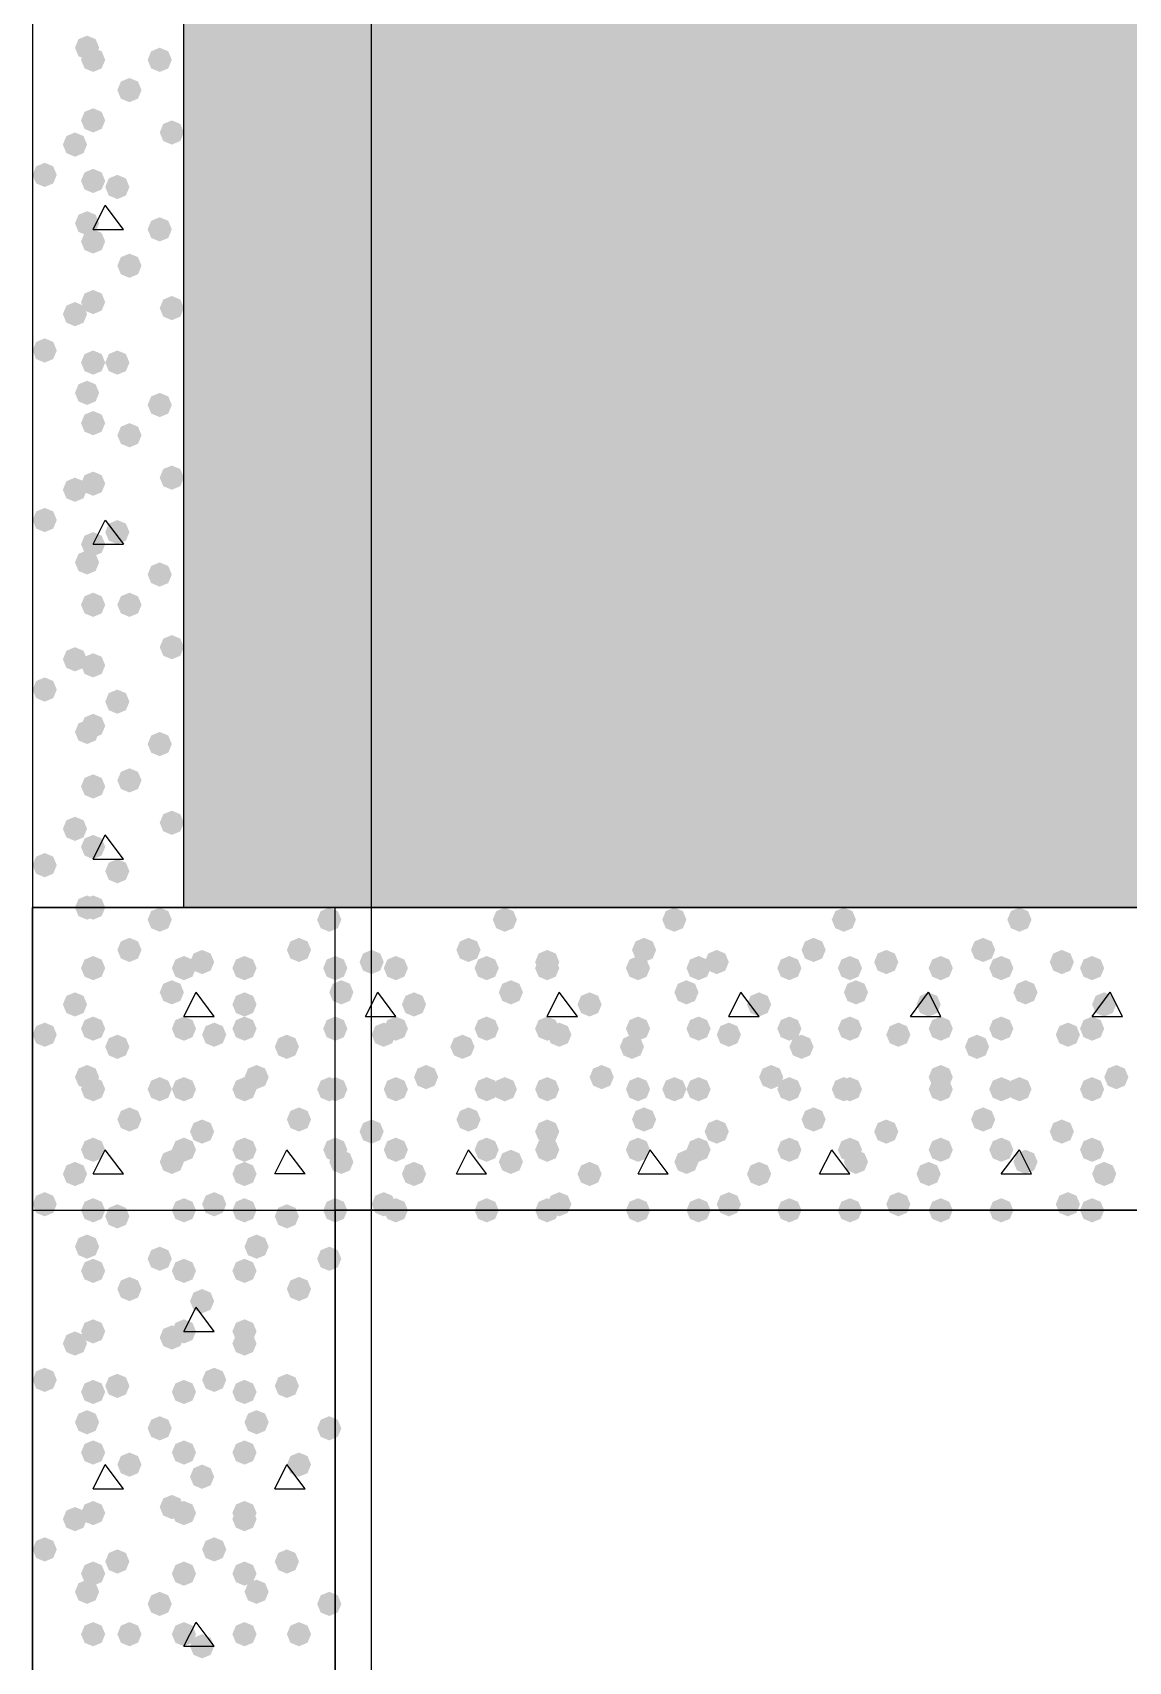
# Model space of a CAD drawing. Header units: millimetres. Extents: x 0 to 420, y 0 to 297.
# Drawn here: x 32.34 to 40.01, y 144.97 to 156.36 of the extents above; entities that cross this region are included whole.
import ezdxf

# ---------------------------------------------------------------- set-up
doc = ezdxf.new("R2010")
doc.units = ezdxf.units.MM
doc.layers.get('0').update_dxf_attribs({"linetype": 'CONTINUOUS'})

msp = doc.modelspace()

# ---------------------------------------------------------------- hatches: boundary and pattern name
at = {"true_color": 0x000008}
h = msp.add_hatch(color=0, dxfattribs=at)
h.paths.add_polyline_path([(379.518333, 162.263667), (33.401, 162.263667), (379.518333, 150.241)], flags=0)
h.paths.add_polyline_path([(33.401, 162.263667), (379.518333, 150.241), (33.401, 150.241)], flags=0)
for points in [[(32.808333, 156.252333), (32.783463, 156.192537), (32.723667, 156.167667), (32.663871, 156.192537), (32.639, 156.252333), (32.663871, 156.312129), (32.723667, 156.337), (32.783462, 156.312129)], [(32.850667, 156.167667), (32.825796, 156.107871), (32.766, 156.083), (32.706204, 156.107871), (32.681333, 156.167667), (32.706204, 156.227462), (32.766, 156.252333), (32.825796, 156.227463)], [(33.316333, 156.167667), (33.291463, 156.107871), (33.231667, 156.083), (33.171871, 156.107871), (33.147, 156.167667), (33.171871, 156.227462), (33.231667, 156.252333), (33.291462, 156.227463)], [(33.104667, 155.956), (33.079796, 155.896204), (33.02, 155.871333), (32.960204, 155.896204), (32.935333, 155.956), (32.960204, 156.015796), (33.02, 156.040667), (33.079796, 156.015796)], [(32.850667, 155.744333), (32.825796, 155.684537), (32.766, 155.659667), (32.706204, 155.684537), (32.681333, 155.744333), (32.706204, 155.804129), (32.766, 155.829), (32.825796, 155.804129)], [(33.401, 155.659667), (33.376129, 155.599871), (33.316333, 155.575), (33.256537, 155.599871), (33.231667, 155.659667), (33.256537, 155.719462), (33.316333, 155.744333), (33.376129, 155.719463)], [(32.723667, 155.575), (32.698796, 155.515204), (32.639, 155.490333), (32.579204, 155.515204), (32.554333, 155.575), (32.579204, 155.634796), (32.639, 155.659667), (32.698796, 155.634796)], [(32.512, 155.363333), (32.487129, 155.303537), (32.427333, 155.278667), (32.367538, 155.303537), (32.342667, 155.363333), (32.367537, 155.423129), (32.427333, 155.448), (32.487129, 155.423129)], [(32.850667, 155.321), (32.825796, 155.261204), (32.766, 155.236333), (32.706204, 155.261204), (32.681333, 155.321), (32.706204, 155.380796), (32.766, 155.405667), (32.825796, 155.380796)], [(33.02, 155.278667), (32.995129, 155.218871), (32.935333, 155.194), (32.875538, 155.218871), (32.850667, 155.278667), (32.875537, 155.338462), (32.935333, 155.363333), (32.995129, 155.338463)], [(32.808333, 155.024667), (32.783463, 154.964871), (32.723667, 154.94), (32.663871, 154.964871), (32.639, 155.024667), (32.663871, 155.084462), (32.723667, 155.109333), (32.783462, 155.084463)], [(33.316333, 154.982333), (33.291463, 154.922537), (33.231667, 154.897667), (33.171871, 154.922537), (33.147, 154.982333), (33.171871, 155.042129), (33.231667, 155.067), (33.291462, 155.042129)], [(32.850667, 154.897667), (32.825796, 154.837871), (32.766, 154.813), (32.706204, 154.837871), (32.681333, 154.897667), (32.706204, 154.957462), (32.766, 154.982333), (32.825796, 154.957463)], [(33.104667, 154.728333), (33.079796, 154.668537), (33.02, 154.643667), (32.960204, 154.668537), (32.935333, 154.728333), (32.960204, 154.788129), (33.02, 154.813), (33.079796, 154.788129)], [(32.850667, 154.474333), (32.825796, 154.414537), (32.766, 154.389667), (32.706204, 154.414537), (32.681333, 154.474333), (32.706204, 154.534129), (32.766, 154.559), (32.825796, 154.534129)], [(32.723667, 154.389667), (32.698796, 154.329871), (32.639, 154.305), (32.579204, 154.329871), (32.554333, 154.389667), (32.579204, 154.449462), (32.639, 154.474333), (32.698796, 154.449463)], [(33.401, 154.432), (33.376129, 154.372204), (33.316333, 154.347333), (33.256537, 154.372204), (33.231667, 154.432), (33.256537, 154.491796), (33.316333, 154.516667), (33.376129, 154.491796)], [(32.512, 154.135667), (32.487129, 154.075871), (32.427333, 154.051), (32.367538, 154.075871), (32.342667, 154.135667), (32.367537, 154.195462), (32.427333, 154.220333), (32.487129, 154.195463)], [(32.850667, 154.051), (32.825796, 153.991204), (32.766, 153.966333), (32.706204, 153.991204), (32.681333, 154.051), (32.706204, 154.110796), (32.766, 154.135667), (32.825796, 154.110796)], [(33.02, 154.051), (32.995129, 153.991204), (32.935333, 153.966333), (32.875538, 153.991204), (32.850667, 154.051), (32.875537, 154.110796), (32.935333, 154.135667), (32.995129, 154.110796)], [(32.808333, 153.839333), (32.783463, 153.779538), (32.723667, 153.754667), (32.663871, 153.779538), (32.639, 153.839333), (32.663871, 153.899129), (32.723667, 153.924), (32.783462, 153.899129)], [(33.316333, 153.754667), (33.291463, 153.694871), (33.231667, 153.67), (33.171871, 153.694871), (33.147, 153.754667), (33.171871, 153.814462), (33.231667, 153.839333), (33.291462, 153.814463)], [(32.850667, 153.627667), (32.825796, 153.567871), (32.766, 153.543), (32.706204, 153.567871), (32.681333, 153.627667), (32.706204, 153.687462), (32.766, 153.712333), (32.825796, 153.687463)], [(33.104667, 153.543), (33.079796, 153.483204), (33.02, 153.458333), (32.960204, 153.483204), (32.935333, 153.543), (32.960204, 153.602796), (33.02, 153.627667), (33.079796, 153.602796)], [(32.850667, 153.204333), (32.825796, 153.144537), (32.766, 153.119667), (32.706204, 153.144537), (32.681333, 153.204333), (32.706204, 153.264129), (32.766, 153.289), (32.825796, 153.264129)], [(33.401, 153.246667), (33.376129, 153.186871), (33.316333, 153.162), (33.256537, 153.186871), (33.231667, 153.246667), (33.256537, 153.306462), (33.316333, 153.331333), (33.376129, 153.306463)], [(32.723667, 153.162), (32.698796, 153.102204), (32.639, 153.077333), (32.579204, 153.102204), (32.554333, 153.162), (32.579204, 153.221796), (32.639, 153.246667), (32.698796, 153.221796)], [(32.512, 152.950333), (32.487129, 152.890537), (32.427333, 152.865667), (32.367538, 152.890537), (32.342667, 152.950333), (32.367537, 153.010129), (32.427333, 153.035), (32.487129, 153.010129)], [(33.02, 152.865667), (32.995129, 152.805871), (32.935333, 152.781), (32.875538, 152.805871), (32.850667, 152.865667), (32.875537, 152.925462), (32.935333, 152.950333), (32.995129, 152.925463)], [(32.850667, 152.781), (32.825796, 152.721204), (32.766, 152.696333), (32.706204, 152.721204), (32.681333, 152.781), (32.706204, 152.840796), (32.766, 152.865667), (32.825796, 152.840796)], [(32.808333, 152.654), (32.783463, 152.594204), (32.723667, 152.569333), (32.663871, 152.594204), (32.639, 152.654), (32.663871, 152.713796), (32.723667, 152.738667), (32.783462, 152.713796)], [(33.316333, 152.569333), (33.291463, 152.509537), (33.231667, 152.484667), (33.171871, 152.509537), (33.147, 152.569333), (33.171871, 152.629129), (33.231667, 152.654), (33.291462, 152.629129)], [(32.850667, 152.357667), (32.825796, 152.297871), (32.766, 152.273), (32.706204, 152.297871), (32.681333, 152.357667), (32.706204, 152.417462), (32.766, 152.442333), (32.825796, 152.417463)], [(33.104667, 152.357667), (33.079796, 152.297871), (33.02, 152.273), (32.960204, 152.297871), (32.935333, 152.357667), (32.960204, 152.417462), (33.02, 152.442333), (33.079796, 152.417463)], [(33.401, 152.061333), (33.376129, 152.001537), (33.316333, 151.976667), (33.256537, 152.001537), (33.231667, 152.061333), (33.256537, 152.121129), (33.316333, 152.146), (33.376129, 152.121129)], [(32.723667, 151.976667), (32.698796, 151.916871), (32.639, 151.892), (32.579204, 151.916871), (32.554333, 151.976667), (32.579204, 152.036462), (32.639, 152.061333), (32.698796, 152.036463)], [(32.850667, 151.934333), (32.825796, 151.874537), (32.766, 151.849667), (32.706204, 151.874537), (32.681333, 151.934333), (32.706204, 151.994129), (32.766, 152.019), (32.825796, 151.994129)], [(32.512, 151.765), (32.487129, 151.705204), (32.427333, 151.680333), (32.367538, 151.705204), (32.342667, 151.765), (32.367537, 151.824796), (32.427333, 151.849667), (32.487129, 151.824796)], [(33.02, 151.680333), (32.995129, 151.620537), (32.935333, 151.595667), (32.875538, 151.620537), (32.850667, 151.680333), (32.875537, 151.740129), (32.935333, 151.765), (32.995129, 151.740129)], [(32.850667, 151.511), (32.825796, 151.451204), (32.766, 151.426333), (32.706204, 151.451204), (32.681333, 151.511), (32.706204, 151.570796), (32.766, 151.595667), (32.825796, 151.570796)], [(32.808333, 151.468667), (32.783463, 151.408871), (32.723667, 151.384), (32.663871, 151.408871), (32.639, 151.468667), (32.663871, 151.528462), (32.723667, 151.553333), (32.783462, 151.528463)], [(33.316333, 151.384), (33.291463, 151.324204), (33.231667, 151.299333), (33.171871, 151.324204), (33.147, 151.384), (33.171871, 151.443796), (33.231667, 151.468667), (33.291462, 151.443796)], [(32.850667, 151.087667), (32.825796, 151.027871), (32.766, 151.003), (32.706204, 151.027871), (32.681333, 151.087667), (32.706204, 151.147462), (32.766, 151.172333), (32.825796, 151.147463)], [(33.104667, 151.13), (33.079796, 151.070204), (33.02, 151.045333), (32.960204, 151.070204), (32.935333, 151.13), (32.960204, 151.189796), (33.02, 151.214667), (33.079796, 151.189796)], [(33.401, 150.833667), (33.376129, 150.773871), (33.316333, 150.749), (33.256537, 150.773871), (33.231667, 150.833667), (33.256537, 150.893462), (33.316333, 150.918333), (33.376129, 150.893463)], [(32.723667, 150.791333), (32.698796, 150.731537), (32.639, 150.706667), (32.579204, 150.731537), (32.554333, 150.791333), (32.579204, 150.851129), (32.639, 150.876), (32.698796, 150.851129)], [(32.850667, 150.664333), (32.825796, 150.604537), (32.766, 150.579667), (32.706204, 150.604537), (32.681333, 150.664333), (32.706204, 150.724129), (32.766, 150.749), (32.825796, 150.724129)], [(32.512, 150.537333), (32.487129, 150.477537), (32.427333, 150.452667), (32.367538, 150.477537), (32.342667, 150.537333), (32.367537, 150.597129), (32.427333, 150.622), (32.487129, 150.597129)], [(33.02, 150.495), (32.995129, 150.435204), (32.935333, 150.410333), (32.875538, 150.435204), (32.850667, 150.495), (32.875537, 150.554796), (32.935333, 150.579667), (32.995129, 150.554796)], [(32.808333, 150.241), (32.783463, 150.181204), (32.723667, 150.156333), (32.663871, 150.181204), (32.639, 150.241), (32.663871, 150.300796), (32.723667, 150.325667), (32.783462, 150.300796)], [(32.850667, 150.241), (32.825796, 150.181204), (32.766, 150.156333), (32.706204, 150.181204), (32.681333, 150.241), (32.706204, 150.300796), (32.766, 150.325667), (32.825796, 150.300796)], [(35.729333, 150.156333), (35.704462, 150.096537), (35.644667, 150.071667), (35.584871, 150.096537), (35.56, 150.156333), (35.584871, 150.216129), (35.644667, 150.241), (35.704462, 150.216129)], [(36.914667, 150.156333), (36.889796, 150.096537), (36.83, 150.071667), (36.770204, 150.096537), (36.745333, 150.156333), (36.770204, 150.216129), (36.83, 150.241), (36.889796, 150.216129)], [(38.1, 150.156333), (38.075129, 150.096537), (38.015333, 150.071667), (37.955538, 150.096537), (37.930667, 150.156333), (37.955537, 150.216129), (38.015333, 150.241), (38.075129, 150.216129)], [(39.327667, 150.156333), (39.302796, 150.096537), (39.243, 150.071667), (39.183204, 150.096537), (39.158333, 150.156333), (39.183204, 150.216129), (39.243, 150.241), (39.302796, 150.216129)], [(35.475333, 149.944667), (35.450463, 149.884871), (35.390667, 149.86), (35.330871, 149.884871), (35.306, 149.944667), (35.330871, 150.004462), (35.390667, 150.029333), (35.450462, 150.004463)], [(36.703, 149.944667), (36.678129, 149.884871), (36.618333, 149.86), (36.558538, 149.884871), (36.533667, 149.944667), (36.558537, 150.004462), (36.618333, 150.029333), (36.678129, 150.004463)], [(37.888333, 149.944667), (37.863463, 149.884871), (37.803667, 149.86), (37.743871, 149.884871), (37.719, 149.944667), (37.743871, 150.004462), (37.803667, 150.029333), (37.863462, 150.004463)], [(39.073667, 149.944667), (39.048796, 149.884871), (38.989, 149.86), (38.929204, 149.884871), (38.904333, 149.944667), (38.929204, 150.004462), (38.989, 150.029333), (39.048796, 150.004463)], [(34.544, 149.817667), (34.519129, 149.757871), (34.459333, 149.733), (34.399538, 149.757871), (34.374667, 149.817667), (34.399537, 149.877462), (34.459333, 149.902333), (34.519129, 149.877463)], [(34.798, 149.86), (34.773129, 149.800204), (34.713333, 149.775333), (34.653537, 149.800204), (34.628667, 149.86), (34.653537, 149.919796), (34.713333, 149.944667), (34.773129, 149.919796)], [(34.967333, 149.817667), (34.942463, 149.757871), (34.882667, 149.733), (34.822871, 149.757871), (34.798, 149.817667), (34.822871, 149.877462), (34.882667, 149.902333), (34.942462, 149.877463)], [(35.602333, 149.817667), (35.577463, 149.757871), (35.517667, 149.733), (35.457871, 149.757871), (35.433, 149.817667), (35.457871, 149.877462), (35.517667, 149.902333), (35.577462, 149.877463)], [(36.025667, 149.86), (36.000796, 149.800204), (35.941, 149.775333), (35.881204, 149.800204), (35.856333, 149.86), (35.881204, 149.919796), (35.941, 149.944667), (36.000796, 149.919796)], [(36.025667, 149.817667), (36.000796, 149.757871), (35.941, 149.733), (35.881204, 149.757871), (35.856333, 149.817667), (35.881204, 149.877462), (35.941, 149.902333), (36.000796, 149.877463)], [(36.660667, 149.817667), (36.635796, 149.757871), (36.576, 149.733), (36.516204, 149.757871), (36.491333, 149.817667), (36.516204, 149.877462), (36.576, 149.902333), (36.635796, 149.877463)], [(37.084, 149.817667), (37.059129, 149.757871), (36.999333, 149.733), (36.939538, 149.757871), (36.914667, 149.817667), (36.939537, 149.877462), (36.999333, 149.902333), (37.059129, 149.877463)], [(37.211, 149.86), (37.186129, 149.800204), (37.126333, 149.775333), (37.066537, 149.800204), (37.041667, 149.86), (37.066537, 149.919796), (37.126333, 149.944667), (37.186129, 149.919796)], [(37.719, 149.817667), (37.694129, 149.757871), (37.634333, 149.733), (37.574538, 149.757871), (37.549667, 149.817667), (37.574537, 149.877462), (37.634333, 149.902333), (37.694129, 149.877463)], [(38.142333, 149.817667), (38.117463, 149.757871), (38.057667, 149.733), (37.997871, 149.757871), (37.973, 149.817667), (37.997871, 149.877462), (38.057667, 149.902333), (38.117462, 149.877463)], [(38.396333, 149.86), (38.371463, 149.800204), (38.311667, 149.775333), (38.251871, 149.800204), (38.227, 149.86), (38.251871, 149.919796), (38.311667, 149.944667), (38.371462, 149.919796)], [(38.777333, 149.817667), (38.752463, 149.757871), (38.692667, 149.733), (38.632871, 149.757871), (38.608, 149.817667), (38.632871, 149.877462), (38.692667, 149.902333), (38.752462, 149.877463)], [(39.200667, 149.817667), (39.175796, 149.757871), (39.116, 149.733), (39.056204, 149.757871), (39.031333, 149.817667), (39.056204, 149.877462), (39.116, 149.902333), (39.175796, 149.877463)], [(39.624, 149.86), (39.599129, 149.800204), (39.539333, 149.775333), (39.479538, 149.800204), (39.454667, 149.86), (39.479537, 149.919796), (39.539333, 149.944667), (39.599129, 149.919796)], [(39.835667, 149.817667), (39.810796, 149.757871), (39.751, 149.733), (39.691204, 149.757871), (39.666333, 149.817667), (39.691204, 149.877462), (39.751, 149.902333), (39.810796, 149.877463)], [(34.586333, 149.648333), (34.561462, 149.588537), (34.501667, 149.563667), (34.441871, 149.588537), (34.417, 149.648333), (34.441871, 149.708129), (34.501667, 149.733), (34.561462, 149.708129)], [(35.094333, 149.563667), (35.069462, 149.503871), (35.009667, 149.479), (34.949871, 149.503871), (34.925, 149.563667), (34.949871, 149.623462), (35.009667, 149.648333), (35.069462, 149.623463)], [(35.771667, 149.648333), (35.746796, 149.588537), (35.687, 149.563667), (35.627204, 149.588537), (35.602333, 149.648333), (35.627204, 149.708129), (35.687, 149.733), (35.746796, 149.708129)], [(36.322, 149.563667), (36.297129, 149.503871), (36.237333, 149.479), (36.177538, 149.503871), (36.152667, 149.563667), (36.177537, 149.623462), (36.237333, 149.648333), (36.297129, 149.623463)], [(36.999333, 149.648333), (36.974462, 149.588537), (36.914667, 149.563667), (36.854871, 149.588537), (36.83, 149.648333), (36.854871, 149.708129), (36.914667, 149.733), (36.974462, 149.708129)], [(37.507333, 149.563667), (37.482463, 149.503871), (37.422667, 149.479), (37.362871, 149.503871), (37.338, 149.563667), (37.362871, 149.623462), (37.422667, 149.648333), (37.482462, 149.623463)], [(38.184667, 149.648333), (38.159796, 149.588537), (38.1, 149.563667), (38.040204, 149.588537), (38.015333, 149.648333), (38.040204, 149.708129), (38.1, 149.733), (38.159796, 149.708129)], [(38.692667, 149.563667), (38.667796, 149.503871), (38.608, 149.479), (38.548204, 149.503871), (38.523333, 149.563667), (38.548204, 149.623462), (38.608, 149.648333), (38.667796, 149.623463)], [(39.37, 149.648333), (39.345129, 149.588537), (39.285333, 149.563667), (39.225538, 149.588537), (39.200667, 149.648333), (39.225537, 149.708129), (39.285333, 149.733), (39.345129, 149.708129)], [(39.920333, 149.563667), (39.895463, 149.503871), (39.835667, 149.479), (39.775871, 149.503871), (39.751, 149.563667), (39.775871, 149.623462), (39.835667, 149.648333), (39.895462, 149.623463)], [(34.544, 149.394333), (34.519129, 149.334537), (34.459333, 149.309667), (34.399538, 149.334537), (34.374667, 149.394333), (34.399537, 149.454129), (34.459333, 149.479), (34.519129, 149.454129)], [(34.882667, 149.352), (34.857796, 149.292204), (34.798, 149.267333), (34.738204, 149.292204), (34.713333, 149.352), (34.738204, 149.411796), (34.798, 149.436667), (34.857796, 149.411796)], [(34.967333, 149.394333), (34.942463, 149.334537), (34.882667, 149.309667), (34.822871, 149.334537), (34.798, 149.394333), (34.822871, 149.454129), (34.882667, 149.479), (34.942462, 149.454129)], [(35.602333, 149.394333), (35.577463, 149.334537), (35.517667, 149.309667), (35.457871, 149.334537), (35.433, 149.394333), (35.457871, 149.454129), (35.517667, 149.479), (35.577462, 149.454129)], [(36.025667, 149.394333), (36.000796, 149.334537), (35.941, 149.309667), (35.881204, 149.334537), (35.856333, 149.394333), (35.881204, 149.454129), (35.941, 149.479), (36.000796, 149.454129)], [(36.110333, 149.352), (36.085463, 149.292204), (36.025667, 149.267333), (35.965871, 149.292204), (35.941, 149.352), (35.965871, 149.411796), (36.025667, 149.436667), (36.085462, 149.411796)], [(36.660667, 149.394333), (36.635796, 149.334537), (36.576, 149.309667), (36.516204, 149.334537), (36.491333, 149.394333), (36.516204, 149.454129), (36.576, 149.479), (36.635796, 149.454129)], [(37.084, 149.394333), (37.059129, 149.334537), (36.999333, 149.309667), (36.939538, 149.334537), (36.914667, 149.394333), (36.939537, 149.454129), (36.999333, 149.479), (37.059129, 149.454129)], [(37.295667, 149.352), (37.270796, 149.292204), (37.211, 149.267333), (37.151204, 149.292204), (37.126333, 149.352), (37.151204, 149.411796), (37.211, 149.436667), (37.270796, 149.411796)], [(37.719, 149.394333), (37.694129, 149.334537), (37.634333, 149.309667), (37.574538, 149.334537), (37.549667, 149.394333), (37.574537, 149.454129), (37.634333, 149.479), (37.694129, 149.454129)], [(38.142333, 149.394333), (38.117463, 149.334537), (38.057667, 149.309667), (37.997871, 149.334537), (37.973, 149.394333), (37.997871, 149.454129), (38.057667, 149.479), (38.117462, 149.454129)], [(38.481, 149.352), (38.456129, 149.292204), (38.396333, 149.267333), (38.336537, 149.292204), (38.311667, 149.352), (38.336537, 149.411796), (38.396333, 149.436667), (38.456129, 149.411796)], [(38.777333, 149.394333), (38.752463, 149.334537), (38.692667, 149.309667), (38.632871, 149.334537), (38.608, 149.394333), (38.632871, 149.454129), (38.692667, 149.479), (38.752462, 149.454129)], [(39.200667, 149.394333), (39.175796, 149.334537), (39.116, 149.309667), (39.056204, 149.334537), (39.031333, 149.394333), (39.056204, 149.454129), (39.116, 149.479), (39.175796, 149.454129)], [(39.666333, 149.352), (39.641462, 149.292204), (39.581667, 149.267333), (39.521871, 149.292204), (39.497, 149.352), (39.521871, 149.411796), (39.581667, 149.436667), (39.641462, 149.411796)], [(39.835667, 149.394333), (39.810796, 149.334537), (39.751, 149.309667), (39.691204, 149.334537), (39.666333, 149.394333), (39.691204, 149.454129), (39.751, 149.479), (39.810796, 149.454129)], [(35.433, 149.267333), (35.408129, 149.207537), (35.348333, 149.182667), (35.288537, 149.207537), (35.263667, 149.267333), (35.288537, 149.327129), (35.348333, 149.352), (35.408129, 149.327129)], [(36.618333, 149.267333), (36.593463, 149.207537), (36.533667, 149.182667), (36.473871, 149.207537), (36.449, 149.267333), (36.473871, 149.327129), (36.533667, 149.352), (36.593462, 149.327129)], [(37.803667, 149.267333), (37.778796, 149.207537), (37.719, 149.182667), (37.659204, 149.207537), (37.634333, 149.267333), (37.659204, 149.327129), (37.719, 149.352), (37.778796, 149.327129)], [(39.031333, 149.267333), (39.006462, 149.207537), (38.946667, 149.182667), (38.886871, 149.207537), (38.862, 149.267333), (38.886871, 149.327129), (38.946667, 149.352), (39.006462, 149.327129)], [(35.179, 149.055667), (35.154129, 148.995871), (35.094333, 148.971), (35.034538, 148.995871), (35.009667, 149.055667), (35.034537, 149.115462), (35.094333, 149.140333), (35.154129, 149.115463)], [(36.406667, 149.055667), (36.381796, 148.995871), (36.322, 148.971), (36.262204, 148.995871), (36.237333, 149.055667), (36.262204, 149.115462), (36.322, 149.140333), (36.381796, 149.115463)], [(37.592, 149.055667), (37.567129, 148.995871), (37.507333, 148.971), (37.447538, 148.995871), (37.422667, 149.055667), (37.447537, 149.115462), (37.507333, 149.140333), (37.567129, 149.115463)], [(38.777333, 149.055667), (38.752463, 148.995871), (38.692667, 148.971), (38.632871, 148.995871), (38.608, 149.055667), (38.632871, 149.115462), (38.692667, 149.140333), (38.752462, 149.115463)], [(40.005, 149.055667), (39.980129, 148.995871), (39.920333, 148.971), (39.860538, 148.995871), (39.835667, 149.055667), (39.860537, 149.115462), (39.920333, 149.140333), (39.980129, 149.115463)], [(34.544, 148.971), (34.519129, 148.911204), (34.459333, 148.886333), (34.399538, 148.911204), (34.374667, 148.971), (34.399537, 149.030796), (34.459333, 149.055667), (34.519129, 149.030796)], [(34.967333, 148.971), (34.942463, 148.911204), (34.882667, 148.886333), (34.822871, 148.911204), (34.798, 148.971), (34.822871, 149.030796), (34.882667, 149.055667), (34.942462, 149.030796)], [(35.602333, 148.971), (35.577463, 148.911204), (35.517667, 148.886333), (35.457871, 148.911204), (35.433, 148.971), (35.457871, 149.030796), (35.517667, 149.055667), (35.577462, 149.030796)], [(35.729333, 148.971), (35.704462, 148.911204), (35.644667, 148.886333), (35.584871, 148.911204), (35.56, 148.971), (35.584871, 149.030796), (35.644667, 149.055667), (35.704462, 149.030796)], [(36.025667, 148.971), (36.000796, 148.911204), (35.941, 148.886333), (35.881204, 148.911204), (35.856333, 148.971), (35.881204, 149.030796), (35.941, 149.055667), (36.000796, 149.030796)], [(36.660667, 148.971), (36.635796, 148.911204), (36.576, 148.886333), (36.516204, 148.911204), (36.491333, 148.971), (36.516204, 149.030796), (36.576, 149.055667), (36.635796, 149.030796)], [(36.914667, 148.971), (36.889796, 148.911204), (36.83, 148.886333), (36.770204, 148.911204), (36.745333, 148.971), (36.770204, 149.030796), (36.83, 149.055667), (36.889796, 149.030796)], [(37.084, 148.971), (37.059129, 148.911204), (36.999333, 148.886333), (36.939538, 148.911204), (36.914667, 148.971), (36.939537, 149.030796), (36.999333, 149.055667), (37.059129, 149.030796)], [(37.719, 148.971), (37.694129, 148.911204), (37.634333, 148.886333), (37.574538, 148.911204), (37.549667, 148.971), (37.574537, 149.030796), (37.634333, 149.055667), (37.694129, 149.030796)], [(38.1, 148.971), (38.075129, 148.911204), (38.015333, 148.886333), (37.955538, 148.911204), (37.930667, 148.971), (37.955537, 149.030796), (38.015333, 149.055667), (38.075129, 149.030796)], [(38.142333, 148.971), (38.117463, 148.911204), (38.057667, 148.886333), (37.997871, 148.911204), (37.973, 148.971), (37.997871, 149.030796), (38.057667, 149.055667), (38.117462, 149.030796)], [(38.777333, 148.971), (38.752463, 148.911204), (38.692667, 148.886333), (38.632871, 148.911204), (38.608, 148.971), (38.632871, 149.030796), (38.692667, 149.055667), (38.752462, 149.030796)], [(39.200667, 148.971), (39.175796, 148.911204), (39.116, 148.886333), (39.056204, 148.911204), (39.031333, 148.971), (39.056204, 149.030796), (39.116, 149.055667), (39.175796, 149.030796)], [(39.327667, 148.971), (39.302796, 148.911204), (39.243, 148.886333), (39.183204, 148.911204), (39.158333, 148.971), (39.183204, 149.030796), (39.243, 149.055667), (39.302796, 149.030796)], [(39.835667, 148.971), (39.810796, 148.911204), (39.751, 148.886333), (39.691204, 148.911204), (39.666333, 148.971), (39.691204, 149.030796), (39.751, 149.055667), (39.810796, 149.030796)], [(35.475333, 148.759333), (35.450463, 148.699537), (35.390667, 148.674667), (35.330871, 148.699537), (35.306, 148.759333), (35.330871, 148.819129), (35.390667, 148.844), (35.450462, 148.819129)], [(36.703, 148.759333), (36.678129, 148.699537), (36.618333, 148.674667), (36.558538, 148.699537), (36.533667, 148.759333), (36.558537, 148.819129), (36.618333, 148.844), (36.678129, 148.819129)], [(37.888333, 148.759333), (37.863463, 148.699537), (37.803667, 148.674667), (37.743871, 148.699537), (37.719, 148.759333), (37.743871, 148.819129), (37.803667, 148.844), (37.863462, 148.819129)], [(39.073667, 148.759333), (39.048796, 148.699537), (38.989, 148.674667), (38.929204, 148.699537), (38.904333, 148.759333), (38.929204, 148.819129), (38.989, 148.844), (39.048796, 148.819129)], [(34.798, 148.674667), (34.773129, 148.614871), (34.713333, 148.59), (34.653537, 148.614871), (34.628667, 148.674667), (34.653537, 148.734462), (34.713333, 148.759333), (34.773129, 148.734463)], [(36.025667, 148.674667), (36.000796, 148.614871), (35.941, 148.59), (35.881204, 148.614871), (35.856333, 148.674667), (35.881204, 148.734462), (35.941, 148.759333), (36.000796, 148.734463)], [(37.211, 148.674667), (37.186129, 148.614871), (37.126333, 148.59), (37.066537, 148.614871), (37.041667, 148.674667), (37.066537, 148.734462), (37.126333, 148.759333), (37.186129, 148.734463)], [(38.396333, 148.674667), (38.371463, 148.614871), (38.311667, 148.59), (38.251871, 148.614871), (38.227, 148.674667), (38.251871, 148.734462), (38.311667, 148.759333), (38.371462, 148.734463)], [(39.624, 148.674667), (39.599129, 148.614871), (39.539333, 148.59), (39.479538, 148.614871), (39.454667, 148.674667), (39.479537, 148.734462), (39.539333, 148.759333), (39.599129, 148.734463)], [(34.544, 148.547667), (34.519129, 148.487871), (34.459333, 148.463), (34.399538, 148.487871), (34.374667, 148.547667), (34.399537, 148.607462), (34.459333, 148.632333), (34.519129, 148.607463)], [(34.967333, 148.547667), (34.942463, 148.487871), (34.882667, 148.463), (34.822871, 148.487871), (34.798, 148.547667), (34.822871, 148.607462), (34.882667, 148.632333), (34.942462, 148.607463)], [(35.602333, 148.547667), (35.577463, 148.487871), (35.517667, 148.463), (35.457871, 148.487871), (35.433, 148.547667), (35.457871, 148.607462), (35.517667, 148.632333), (35.577462, 148.607463)], [(36.025667, 148.547667), (36.000796, 148.487871), (35.941, 148.463), (35.881204, 148.487871), (35.856333, 148.547667), (35.881204, 148.607462), (35.941, 148.632333), (36.000796, 148.607463)], [(36.660667, 148.547667), (36.635796, 148.487871), (36.576, 148.463), (36.516204, 148.487871), (36.491333, 148.547667), (36.516204, 148.607462), (36.576, 148.632333), (36.635796, 148.607463)], [(37.084, 148.547667), (37.059129, 148.487871), (36.999333, 148.463), (36.939538, 148.487871), (36.914667, 148.547667), (36.939537, 148.607462), (36.999333, 148.632333), (37.059129, 148.607463)], [(37.719, 148.547667), (37.694129, 148.487871), (37.634333, 148.463), (37.574538, 148.487871), (37.549667, 148.547667), (37.574537, 148.607462), (37.634333, 148.632333), (37.694129, 148.607463)], [(38.142333, 148.547667), (38.117463, 148.487871), (38.057667, 148.463), (37.997871, 148.487871), (37.973, 148.547667), (37.997871, 148.607462), (38.057667, 148.632333), (38.117462, 148.607463)], [(38.777333, 148.547667), (38.752463, 148.487871), (38.692667, 148.463), (38.632871, 148.487871), (38.608, 148.547667), (38.632871, 148.607462), (38.692667, 148.632333), (38.752462, 148.607463)], [(39.200667, 148.547667), (39.175796, 148.487871), (39.116, 148.463), (39.056204, 148.487871), (39.031333, 148.547667), (39.056204, 148.607462), (39.116, 148.632333), (39.175796, 148.607463)], [(39.835667, 148.547667), (39.810796, 148.487871), (39.751, 148.463), (39.691204, 148.487871), (39.666333, 148.547667), (39.691204, 148.607462), (39.751, 148.632333), (39.810796, 148.607463)], [(34.586333, 148.463), (34.561462, 148.403204), (34.501667, 148.378333), (34.441871, 148.403204), (34.417, 148.463), (34.441871, 148.522796), (34.501667, 148.547667), (34.561462, 148.522796)], [(35.771667, 148.463), (35.746796, 148.403204), (35.687, 148.378333), (35.627204, 148.403204), (35.602333, 148.463), (35.627204, 148.522796), (35.687, 148.547667), (35.746796, 148.522796)], [(36.999333, 148.463), (36.974462, 148.403204), (36.914667, 148.378333), (36.854871, 148.403204), (36.83, 148.463), (36.854871, 148.522796), (36.914667, 148.547667), (36.974462, 148.522796)], [(38.184667, 148.463), (38.159796, 148.403204), (38.1, 148.378333), (38.040204, 148.403204), (38.015333, 148.463), (38.040204, 148.522796), (38.1, 148.547667), (38.159796, 148.522796)], [(39.37, 148.463), (39.345129, 148.403204), (39.285333, 148.378333), (39.225538, 148.403204), (39.200667, 148.463), (39.225537, 148.522796), (39.285333, 148.547667), (39.345129, 148.522796)], [(35.094333, 148.378333), (35.069462, 148.318537), (35.009667, 148.293667), (34.949871, 148.318537), (34.925, 148.378333), (34.949871, 148.438129), (35.009667, 148.463), (35.069462, 148.438129)], [(36.322, 148.378333), (36.297129, 148.318537), (36.237333, 148.293667), (36.177538, 148.318537), (36.152667, 148.378333), (36.177537, 148.438129), (36.237333, 148.463), (36.297129, 148.438129)], [(37.507333, 148.378333), (37.482463, 148.318537), (37.422667, 148.293667), (37.362871, 148.318537), (37.338, 148.378333), (37.362871, 148.438129), (37.422667, 148.463), (37.482462, 148.438129)], [(38.692667, 148.378333), (38.667796, 148.318537), (38.608, 148.293667), (38.548204, 148.318537), (38.523333, 148.378333), (38.548204, 148.438129), (38.608, 148.463), (38.667796, 148.438129)], [(39.920333, 148.378333), (39.895463, 148.318537), (39.835667, 148.293667), (39.775871, 148.318537), (39.751, 148.378333), (39.775871, 148.438129), (39.835667, 148.463), (39.895462, 148.438129)], [(33.02, 148.082), (32.995129, 148.022204), (32.935333, 147.997333), (32.875538, 148.022204), (32.850667, 148.082), (32.875537, 148.141796), (32.935333, 148.166667), (32.995129, 148.141796)], [(34.205333, 148.082), (34.180463, 148.022204), (34.120667, 147.997333), (34.060871, 148.022204), (34.036, 148.082), (34.060871, 148.141796), (34.120667, 148.166667), (34.180462, 148.141796)], [(34.544, 148.124333), (34.519129, 148.064537), (34.459333, 148.039667), (34.399538, 148.064537), (34.374667, 148.124333), (34.399537, 148.184129), (34.459333, 148.209), (34.519129, 148.184129)], [(34.882667, 148.166667), (34.857796, 148.106871), (34.798, 148.082), (34.738204, 148.106871), (34.713333, 148.166667), (34.738204, 148.226462), (34.798, 148.251333), (34.857796, 148.226463)], [(34.967333, 148.124333), (34.942463, 148.064537), (34.882667, 148.039667), (34.822871, 148.064537), (34.798, 148.124333), (34.822871, 148.184129), (34.882667, 148.209), (34.942462, 148.184129)], [(35.602333, 148.124333), (35.577463, 148.064537), (35.517667, 148.039667), (35.457871, 148.064537), (35.433, 148.124333), (35.457871, 148.184129), (35.517667, 148.209), (35.577462, 148.184129)], [(36.025667, 148.124333), (36.000796, 148.064537), (35.941, 148.039667), (35.881204, 148.064537), (35.856333, 148.124333), (35.881204, 148.184129), (35.941, 148.209), (36.000796, 148.184129)], [(36.110333, 148.166667), (36.085463, 148.106871), (36.025667, 148.082), (35.965871, 148.106871), (35.941, 148.166667), (35.965871, 148.226462), (36.025667, 148.251333), (36.085462, 148.226463)], [(36.660667, 148.124333), (36.635796, 148.064537), (36.576, 148.039667), (36.516204, 148.064537), (36.491333, 148.124333), (36.516204, 148.184129), (36.576, 148.209), (36.635796, 148.184129)], [(37.084, 148.124333), (37.059129, 148.064537), (36.999333, 148.039667), (36.939538, 148.064537), (36.914667, 148.124333), (36.939537, 148.184129), (36.999333, 148.209), (37.059129, 148.184129)], [(37.295667, 148.166667), (37.270796, 148.106871), (37.211, 148.082), (37.151204, 148.106871), (37.126333, 148.166667), (37.151204, 148.226462), (37.211, 148.251333), (37.270796, 148.226463)], [(37.719, 148.124333), (37.694129, 148.064537), (37.634333, 148.039667), (37.574538, 148.064537), (37.549667, 148.124333), (37.574537, 148.184129), (37.634333, 148.209), (37.694129, 148.184129)], [(38.142333, 148.124333), (38.117463, 148.064537), (38.057667, 148.039667), (37.997871, 148.064537), (37.973, 148.124333), (37.997871, 148.184129), (38.057667, 148.209), (38.117462, 148.184129)], [(38.481, 148.166667), (38.456129, 148.106871), (38.396333, 148.082), (38.336537, 148.106871), (38.311667, 148.166667), (38.336537, 148.226462), (38.396333, 148.251333), (38.456129, 148.226463)], [(38.777333, 148.124333), (38.752463, 148.064537), (38.692667, 148.039667), (38.632871, 148.064537), (38.608, 148.124333), (38.632871, 148.184129), (38.692667, 148.209), (38.752462, 148.184129)], [(39.200667, 148.124333), (39.175796, 148.064537), (39.116, 148.039667), (39.056204, 148.064537), (39.031333, 148.124333), (39.056204, 148.184129), (39.116, 148.209), (39.175796, 148.184129)], [(39.666333, 148.166667), (39.641462, 148.106871), (39.581667, 148.082), (39.521871, 148.106871), (39.497, 148.166667), (39.521871, 148.226462), (39.581667, 148.251333), (39.641462, 148.226463)], [(39.835667, 148.124333), (39.810796, 148.064537), (39.751, 148.039667), (39.691204, 148.064537), (39.666333, 148.124333), (39.691204, 148.184129), (39.751, 148.209), (39.810796, 148.184129)], [(32.808333, 147.870333), (32.783463, 147.810537), (32.723667, 147.785667), (32.663871, 147.810537), (32.639, 147.870333), (32.663871, 147.930129), (32.723667, 147.955), (32.783462, 147.930129)], [(33.993667, 147.870333), (33.968796, 147.810537), (33.909, 147.785667), (33.849204, 147.810537), (33.824333, 147.870333), (33.849204, 147.930129), (33.909, 147.955), (33.968796, 147.930129)], [(33.316333, 147.785667), (33.291463, 147.725871), (33.231667, 147.701), (33.171871, 147.725871), (33.147, 147.785667), (33.171871, 147.845462), (33.231667, 147.870333), (33.291462, 147.845463)], [(34.501667, 147.785667), (34.476796, 147.725871), (34.417, 147.701), (34.357204, 147.725871), (34.332333, 147.785667), (34.357204, 147.845462), (34.417, 147.870333), (34.476796, 147.845463)], [(32.850667, 147.701), (32.825796, 147.641204), (32.766, 147.616333), (32.706204, 147.641204), (32.681333, 147.701), (32.706204, 147.760796), (32.766, 147.785667), (32.825796, 147.760796)], [(33.485667, 147.701), (33.460796, 147.641204), (33.401, 147.616333), (33.341204, 147.641204), (33.316333, 147.701), (33.341204, 147.760796), (33.401, 147.785667), (33.460796, 147.760796)], [(33.909, 147.701), (33.884129, 147.641204), (33.824333, 147.616333), (33.764538, 147.641204), (33.739667, 147.701), (33.764537, 147.760796), (33.824333, 147.785667), (33.884129, 147.760796)], [(33.104667, 147.574), (33.079796, 147.514204), (33.02, 147.489333), (32.960204, 147.514204), (32.935333, 147.574), (32.960204, 147.633796), (33.02, 147.658667), (33.079796, 147.633796)], [(34.29, 147.574), (34.265129, 147.514204), (34.205333, 147.489333), (34.145538, 147.514204), (34.120667, 147.574), (34.145537, 147.633796), (34.205333, 147.658667), (34.265129, 147.633796)], [(33.612667, 147.489333), (33.587796, 147.429537), (33.528, 147.404667), (33.468204, 147.429537), (33.443333, 147.489333), (33.468204, 147.549129), (33.528, 147.574), (33.587796, 147.549129)], [(32.850667, 147.277667), (32.825796, 147.217871), (32.766, 147.193), (32.706204, 147.217871), (32.681333, 147.277667), (32.706204, 147.337462), (32.766, 147.362333), (32.825796, 147.337463)], [(33.485667, 147.277667), (33.460796, 147.217871), (33.401, 147.193), (33.341204, 147.217871), (33.316333, 147.277667), (33.341204, 147.337462), (33.401, 147.362333), (33.460796, 147.337463)], [(33.909, 147.277667), (33.884129, 147.217871), (33.824333, 147.193), (33.764538, 147.217871), (33.739667, 147.277667), (33.764537, 147.337462), (33.824333, 147.362333), (33.884129, 147.337463)], [(32.723667, 147.193), (32.698796, 147.133204), (32.639, 147.108333), (32.579204, 147.133204), (32.554333, 147.193), (32.579204, 147.252796), (32.639, 147.277667), (32.698796, 147.252796)], [(33.401, 147.235333), (33.376129, 147.175537), (33.316333, 147.150667), (33.256537, 147.175537), (33.231667, 147.235333), (33.256537, 147.295129), (33.316333, 147.32), (33.376129, 147.295129)], [(33.909, 147.193), (33.884129, 147.133204), (33.824333, 147.108333), (33.764538, 147.133204), (33.739667, 147.193), (33.764537, 147.252796), (33.824333, 147.277667), (33.884129, 147.252796)], [(32.512, 146.939), (32.487129, 146.879204), (32.427333, 146.854333), (32.367538, 146.879204), (32.342667, 146.939), (32.367537, 146.998796), (32.427333, 147.023667), (32.487129, 146.998796)], [(33.697333, 146.939), (33.672463, 146.879204), (33.612667, 146.854333), (33.552871, 146.879204), (33.528, 146.939), (33.552871, 146.998796), (33.612667, 147.023667), (33.672462, 146.998796)], [(32.850667, 146.854333), (32.825796, 146.794537), (32.766, 146.769667), (32.706204, 146.794537), (32.681333, 146.854333), (32.706204, 146.914129), (32.766, 146.939), (32.825796, 146.914129)], [(33.02, 146.896667), (32.995129, 146.836871), (32.935333, 146.812), (32.875538, 146.836871), (32.850667, 146.896667), (32.875537, 146.956462), (32.935333, 146.981333), (32.995129, 146.956463)], [(33.485667, 146.854333), (33.460796, 146.794537), (33.401, 146.769667), (33.341204, 146.794537), (33.316333, 146.854333), (33.341204, 146.914129), (33.401, 146.939), (33.460796, 146.914129)], [(33.909, 146.854333), (33.884129, 146.794537), (33.824333, 146.769667), (33.764538, 146.794537), (33.739667, 146.854333), (33.764537, 146.914129), (33.824333, 146.939), (33.884129, 146.914129)], [(34.205333, 146.896667), (34.180463, 146.836871), (34.120667, 146.812), (34.060871, 146.836871), (34.036, 146.896667), (34.060871, 146.956462), (34.120667, 146.981333), (34.180462, 146.956463)], [(32.808333, 146.642667), (32.783463, 146.582871), (32.723667, 146.558), (32.663871, 146.582871), (32.639, 146.642667), (32.663871, 146.702462), (32.723667, 146.727333), (32.783462, 146.702463)], [(33.316333, 146.600333), (33.291463, 146.540537), (33.231667, 146.515667), (33.171871, 146.540537), (33.147, 146.600333), (33.171871, 146.660129), (33.231667, 146.685), (33.291462, 146.660129)], [(33.993667, 146.642667), (33.968796, 146.582871), (33.909, 146.558), (33.849204, 146.582871), (33.824333, 146.642667), (33.849204, 146.702462), (33.909, 146.727333), (33.968796, 146.702463)], [(34.501667, 146.600333), (34.476796, 146.540537), (34.417, 146.515667), (34.357204, 146.540537), (34.332333, 146.600333), (34.357204, 146.660129), (34.417, 146.685), (34.476796, 146.660129)], [(32.850667, 146.431), (32.825796, 146.371204), (32.766, 146.346333), (32.706204, 146.371204), (32.681333, 146.431), (32.706204, 146.490796), (32.766, 146.515667), (32.825796, 146.490796)], [(33.485667, 146.431), (33.460796, 146.371204), (33.401, 146.346333), (33.341204, 146.371204), (33.316333, 146.431), (33.341204, 146.490796), (33.401, 146.515667), (33.460796, 146.490796)], [(33.909, 146.431), (33.884129, 146.371204), (33.824333, 146.346333), (33.764538, 146.371204), (33.739667, 146.431), (33.764537, 146.490796), (33.824333, 146.515667), (33.884129, 146.490796)], [(33.104667, 146.346333), (33.079796, 146.286537), (33.02, 146.261667), (32.960204, 146.286537), (32.935333, 146.346333), (32.960204, 146.406129), (33.02, 146.431), (33.079796, 146.406129)], [(33.612667, 146.261667), (33.587796, 146.201871), (33.528, 146.177), (33.468204, 146.201871), (33.443333, 146.261667), (33.468204, 146.321462), (33.528, 146.346333), (33.587796, 146.321463)], [(34.29, 146.346333), (34.265129, 146.286537), (34.205333, 146.261667), (34.145538, 146.286537), (34.120667, 146.346333), (34.145537, 146.406129), (34.205333, 146.431), (34.265129, 146.406129)], [(33.401, 146.05), (33.376129, 145.990204), (33.316333, 145.965333), (33.256537, 145.990204), (33.231667, 146.05), (33.256537, 146.109796), (33.316333, 146.134667), (33.376129, 146.109796)], [(32.723667, 145.965333), (32.698796, 145.905537), (32.639, 145.880667), (32.579204, 145.905537), (32.554333, 145.965333), (32.579204, 146.025129), (32.639, 146.05), (32.698796, 146.025129)], [(32.850667, 146.007667), (32.825796, 145.947871), (32.766, 145.923), (32.706204, 145.947871), (32.681333, 146.007667), (32.706204, 146.067462), (32.766, 146.092333), (32.825796, 146.067463)], [(33.485667, 146.007667), (33.460796, 145.947871), (33.401, 145.923), (33.341204, 145.947871), (33.316333, 146.007667), (33.341204, 146.067462), (33.401, 146.092333), (33.460796, 146.067463)], [(33.909, 146.007667), (33.884129, 145.947871), (33.824333, 145.923), (33.764538, 145.947871), (33.739667, 146.007667), (33.764537, 146.067462), (33.824333, 146.092333), (33.884129, 146.067463)], [(33.909, 145.965333), (33.884129, 145.905537), (33.824333, 145.880667), (33.764538, 145.905537), (33.739667, 145.965333), (33.764537, 146.025129), (33.824333, 146.05), (33.884129, 146.025129)], [(32.512, 145.753667), (32.487129, 145.693871), (32.427333, 145.669), (32.367538, 145.693871), (32.342667, 145.753667), (32.367537, 145.813462), (32.427333, 145.838333), (32.487129, 145.813463)], [(33.697333, 145.753667), (33.672463, 145.693871), (33.612667, 145.669), (33.552871, 145.693871), (33.528, 145.753667), (33.552871, 145.813462), (33.612667, 145.838333), (33.672462, 145.813463)], [(32.850667, 145.584333), (32.825796, 145.524537), (32.766, 145.499667), (32.706204, 145.524537), (32.681333, 145.584333), (32.706204, 145.644129), (32.766, 145.669), (32.825796, 145.644129)], [(33.02, 145.669), (32.995129, 145.609204), (32.935333, 145.584333), (32.875538, 145.609204), (32.850667, 145.669), (32.875537, 145.728796), (32.935333, 145.753667), (32.995129, 145.728796)], [(33.485667, 145.584333), (33.460796, 145.524537), (33.401, 145.499667), (33.341204, 145.524537), (33.316333, 145.584333), (33.341204, 145.644129), (33.401, 145.669), (33.460796, 145.644129)], [(33.909, 145.584333), (33.884129, 145.524537), (33.824333, 145.499667), (33.764538, 145.524537), (33.739667, 145.584333), (33.764537, 145.644129), (33.824333, 145.669), (33.884129, 145.644129)], [(34.205333, 145.669), (34.180463, 145.609204), (34.120667, 145.584333), (34.060871, 145.609204), (34.036, 145.669), (34.060871, 145.728796), (34.120667, 145.753667), (34.180462, 145.728796)], [(32.808333, 145.457333), (32.783463, 145.397537), (32.723667, 145.372667), (32.663871, 145.397537), (32.639, 145.457333), (32.663871, 145.517129), (32.723667, 145.542), (32.783462, 145.517129)], [(33.993667, 145.457333), (33.968796, 145.397537), (33.909, 145.372667), (33.849204, 145.397537), (33.824333, 145.457333), (33.849204, 145.517129), (33.909, 145.542), (33.968796, 145.517129)], [(33.316333, 145.372667), (33.291463, 145.312871), (33.231667, 145.288), (33.171871, 145.312871), (33.147, 145.372667), (33.171871, 145.432462), (33.231667, 145.457333), (33.291462, 145.432463)], [(34.501667, 145.372667), (34.476796, 145.312871), (34.417, 145.288), (34.357204, 145.312871), (34.332333, 145.372667), (34.357204, 145.432462), (34.417, 145.457333), (34.476796, 145.432463)], [(32.850667, 145.161), (32.825796, 145.101204), (32.766, 145.076333), (32.706204, 145.101204), (32.681333, 145.161), (32.706204, 145.220796), (32.766, 145.245667), (32.825796, 145.220796)], [(33.104667, 145.161), (33.079796, 145.101204), (33.02, 145.076333), (32.960204, 145.101204), (32.935333, 145.161), (32.960204, 145.220796), (33.02, 145.245667), (33.079796, 145.220796)], [(33.485667, 145.161), (33.460796, 145.101204), (33.401, 145.076333), (33.341204, 145.101204), (33.316333, 145.161), (33.341204, 145.220796), (33.401, 145.245667), (33.460796, 145.220796)], [(33.909, 145.161), (33.884129, 145.101204), (33.824333, 145.076333), (33.764538, 145.101204), (33.739667, 145.161), (33.764537, 145.220796), (33.824333, 145.245667), (33.884129, 145.220796)], [(34.29, 145.161), (34.265129, 145.101204), (34.205333, 145.076333), (34.145538, 145.101204), (34.120667, 145.161), (34.145537, 145.220796), (34.205333, 145.245667), (34.265129, 145.220796)], [(33.612667, 145.076333), (33.587796, 145.016537), (33.528, 144.991667), (33.468204, 145.016537), (33.443333, 145.076333), (33.468204, 145.136129), (33.528, 145.161), (33.587796, 145.136129)]]:
    msp.add_hatch(color=0, dxfattribs=at).paths.add_polyline_path(points, flags=0)
at = {"true_color": 0x000007}
for points in [[(33.316333, 150.156333), (33.291463, 150.096537), (33.231667, 150.071667), (33.171871, 150.096537), (33.147, 150.156333), (33.171871, 150.216129), (33.231667, 150.241), (33.291462, 150.216129)], [(34.501667, 150.156333), (34.476796, 150.096537), (34.417, 150.071667), (34.357204, 150.096537), (34.332333, 150.156333), (34.357204, 150.216129), (34.417, 150.241), (34.476796, 150.216129)], [(33.104667, 149.944667), (33.079796, 149.884871), (33.02, 149.86), (32.960204, 149.884871), (32.935333, 149.944667), (32.960204, 150.004462), (33.02, 150.029333), (33.079796, 150.004463)], [(34.29, 149.944667), (34.265129, 149.884871), (34.205333, 149.86), (34.145538, 149.884871), (34.120667, 149.944667), (34.145537, 150.004462), (34.205333, 150.029333), (34.265129, 150.004463)], [(32.850667, 149.817667), (32.825796, 149.757871), (32.766, 149.733), (32.706204, 149.757871), (32.681333, 149.817667), (32.706204, 149.877462), (32.766, 149.902333), (32.825796, 149.877463)], [(33.485667, 149.817667), (33.460796, 149.757871), (33.401, 149.733), (33.341204, 149.757871), (33.316333, 149.817667), (33.341204, 149.877462), (33.401, 149.902333), (33.460796, 149.877463)], [(33.612667, 149.86), (33.587796, 149.800204), (33.528, 149.775333), (33.468204, 149.800204), (33.443333, 149.86), (33.468204, 149.919796), (33.528, 149.944667), (33.587796, 149.919796)], [(33.909, 149.817667), (33.884129, 149.757871), (33.824333, 149.733), (33.764538, 149.757871), (33.739667, 149.817667), (33.764537, 149.877462), (33.824333, 149.902333), (33.884129, 149.877463)], [(32.723667, 149.563667), (32.698796, 149.503871), (32.639, 149.479), (32.579204, 149.503871), (32.554333, 149.563667), (32.579204, 149.623462), (32.639, 149.648333), (32.698796, 149.623463)], [(33.401, 149.648333), (33.376129, 149.588537), (33.316333, 149.563667), (33.256537, 149.588537), (33.231667, 149.648333), (33.256537, 149.708129), (33.316333, 149.733), (33.376129, 149.708129)], [(33.909, 149.563667), (33.884129, 149.503871), (33.824333, 149.479), (33.764538, 149.503871), (33.739667, 149.563667), (33.764537, 149.623462), (33.824333, 149.648333), (33.884129, 149.623463)], [(32.512, 149.352), (32.487129, 149.292204), (32.427333, 149.267333), (32.367538, 149.292204), (32.342667, 149.352), (32.367537, 149.411796), (32.427333, 149.436667), (32.487129, 149.411796)], [(32.850667, 149.394333), (32.825796, 149.334537), (32.766, 149.309667), (32.706204, 149.334537), (32.681333, 149.394333), (32.706204, 149.454129), (32.766, 149.479), (32.825796, 149.454129)], [(33.485667, 149.394333), (33.460796, 149.334537), (33.401, 149.309667), (33.341204, 149.334537), (33.316333, 149.394333), (33.341204, 149.454129), (33.401, 149.479), (33.460796, 149.454129)], [(33.697333, 149.352), (33.672463, 149.292204), (33.612667, 149.267333), (33.552871, 149.292204), (33.528, 149.352), (33.552871, 149.411796), (33.612667, 149.436667), (33.672462, 149.411796)], [(33.909, 149.394333), (33.884129, 149.334537), (33.824333, 149.309667), (33.764538, 149.334537), (33.739667, 149.394333), (33.764537, 149.454129), (33.824333, 149.479), (33.884129, 149.454129)], [(33.02, 149.267333), (32.995129, 149.207537), (32.935333, 149.182667), (32.875538, 149.207537), (32.850667, 149.267333), (32.875537, 149.327129), (32.935333, 149.352), (32.995129, 149.327129)], [(34.205333, 149.267333), (34.180463, 149.207537), (34.120667, 149.182667), (34.060871, 149.207537), (34.036, 149.267333), (34.060871, 149.327129), (34.120667, 149.352), (34.180462, 149.327129)], [(32.808333, 149.055667), (32.783463, 148.995871), (32.723667, 148.971), (32.663871, 148.995871), (32.639, 149.055667), (32.663871, 149.115462), (32.723667, 149.140333), (32.783462, 149.115463)], [(33.993667, 149.055667), (33.968796, 148.995871), (33.909, 148.971), (33.849204, 148.995871), (33.824333, 149.055667), (33.849204, 149.115462), (33.909, 149.140333), (33.968796, 149.115463)], [(32.850667, 148.971), (32.825796, 148.911204), (32.766, 148.886333), (32.706204, 148.911204), (32.681333, 148.971), (32.706204, 149.030796), (32.766, 149.055667), (32.825796, 149.030796)], [(33.316333, 148.971), (33.291463, 148.911204), (33.231667, 148.886333), (33.171871, 148.911204), (33.147, 148.971), (33.171871, 149.030796), (33.231667, 149.055667), (33.291462, 149.030796)], [(33.485667, 148.971), (33.460796, 148.911204), (33.401, 148.886333), (33.341204, 148.911204), (33.316333, 148.971), (33.341204, 149.030796), (33.401, 149.055667), (33.460796, 149.030796)], [(33.909, 148.971), (33.884129, 148.911204), (33.824333, 148.886333), (33.764538, 148.911204), (33.739667, 148.971), (33.764537, 149.030796), (33.824333, 149.055667), (33.884129, 149.030796)], [(34.501667, 148.971), (34.476796, 148.911204), (34.417, 148.886333), (34.357204, 148.911204), (34.332333, 148.971), (34.357204, 149.030796), (34.417, 149.055667), (34.476796, 149.030796)], [(33.104667, 148.759333), (33.079796, 148.699537), (33.02, 148.674667), (32.960204, 148.699537), (32.935333, 148.759333), (32.960204, 148.819129), (33.02, 148.844), (33.079796, 148.819129)], [(34.29, 148.759333), (34.265129, 148.699537), (34.205333, 148.674667), (34.145538, 148.699537), (34.120667, 148.759333), (34.145537, 148.819129), (34.205333, 148.844), (34.265129, 148.819129)], [(33.612667, 148.674667), (33.587796, 148.614871), (33.528, 148.59), (33.468204, 148.614871), (33.443333, 148.674667), (33.468204, 148.734462), (33.528, 148.759333), (33.587796, 148.734463)], [(32.850667, 148.547667), (32.825796, 148.487871), (32.766, 148.463), (32.706204, 148.487871), (32.681333, 148.547667), (32.706204, 148.607462), (32.766, 148.632333), (32.825796, 148.607463)], [(33.485667, 148.547667), (33.460796, 148.487871), (33.401, 148.463), (33.341204, 148.487871), (33.316333, 148.547667), (33.341204, 148.607462), (33.401, 148.632333), (33.460796, 148.607463)], [(33.909, 148.547667), (33.884129, 148.487871), (33.824333, 148.463), (33.764538, 148.487871), (33.739667, 148.547667), (33.764537, 148.607462), (33.824333, 148.632333), (33.884129, 148.607463)], [(33.401, 148.463), (33.376129, 148.403204), (33.316333, 148.378333), (33.256537, 148.403204), (33.231667, 148.463), (33.256537, 148.522796), (33.316333, 148.547667), (33.376129, 148.522796)], [(32.723667, 148.378333), (32.698796, 148.318537), (32.639, 148.293667), (32.579204, 148.318537), (32.554333, 148.378333), (32.579204, 148.438129), (32.639, 148.463), (32.698796, 148.438129)], [(33.909, 148.378333), (33.884129, 148.318537), (33.824333, 148.293667), (33.764538, 148.318537), (33.739667, 148.378333), (33.764537, 148.438129), (33.824333, 148.463), (33.884129, 148.438129)], [(32.512, 148.166667), (32.487129, 148.106871), (32.427333, 148.082), (32.367538, 148.106871), (32.342667, 148.166667), (32.367537, 148.226462), (32.427333, 148.251333), (32.487129, 148.226463)], [(32.850667, 148.124333), (32.825796, 148.064537), (32.766, 148.039667), (32.706204, 148.064537), (32.681333, 148.124333), (32.706204, 148.184129), (32.766, 148.209), (32.825796, 148.184129)], [(33.485667, 148.124333), (33.460796, 148.064537), (33.401, 148.039667), (33.341204, 148.064537), (33.316333, 148.124333), (33.341204, 148.184129), (33.401, 148.209), (33.460796, 148.184129)], [(33.697333, 148.166667), (33.672463, 148.106871), (33.612667, 148.082), (33.552871, 148.106871), (33.528, 148.166667), (33.552871, 148.226462), (33.612667, 148.251333), (33.672462, 148.226463)], [(33.909, 148.124333), (33.884129, 148.064537), (33.824333, 148.039667), (33.764538, 148.064537), (33.739667, 148.124333), (33.764537, 148.184129), (33.824333, 148.209), (33.884129, 148.184129)]]:
    msp.add_hatch(color=0, dxfattribs=at).paths.add_polyline_path(points, flags=0)

# ---------------------------------------------------------------- linework, layer by layer
at = {"color": 0, "true_color": 0x000006}
msp.add_lwpolyline([(34.713335, 144.779999), (34.713335, 178.985333)], dxfattribs=at)
at = {"color": 0, "true_color": 0x000007}
for points in [[(32.342667, 162.263667), (32.342667, 150.241)], [(33.401, 150.241), (33.401, 162.263667)], [(46.482, 150.241), (34.459333, 150.241)], [(33.401, 149.479), (33.485667, 149.648333)], [(33.612667, 149.479), (33.485667, 149.648333)], [(33.401, 149.479), (33.612667, 149.479)], [(32.766, 148.378333), (32.850667, 148.547667)], [(32.977667, 148.378333), (32.850667, 148.547667)], [(34.247667, 148.378333), (34.036, 148.378333), (34.120667, 148.547667)], [(34.247667, 148.378333), (34.120667, 148.547667)], [(32.766, 148.378333), (32.977667, 148.378333)], [(32.342667, 148.124333), (32.342667, 129.032)], [(34.459333, 148.124333), (46.482, 148.124333)], [(34.459333, 129.032), (34.459333, 148.124333)]]:
    msp.add_lwpolyline(points, dxfattribs=at)
at = {"color": 0, "true_color": 0x000008}
msp.add_lwpolyline([(33.401, 162.263667), (379.518333, 150.241), (33.401, 150.241)], close=True, dxfattribs=at)
for points in [[(32.766, 154.982333), (32.850667, 155.151667)], [(32.977667, 154.982333), (32.850667, 155.151667)], [(32.766, 154.982333), (32.977667, 154.982333)], [(32.766, 152.781), (32.850667, 152.950333), (32.977667, 152.781)], [(32.766, 152.781), (32.977667, 152.781)], [(32.766, 150.579667), (32.850667, 150.749)], [(32.977667, 150.579667), (32.850667, 150.749)], [(32.766, 150.579667), (32.977667, 150.579667)], [(34.671, 149.479), (34.755667, 149.648333)], [(34.882667, 149.479), (34.755667, 149.648333)], [(35.941, 149.479), (36.025667, 149.648333)], [(36.152667, 149.479), (36.025667, 149.648333)], [(37.211, 149.479), (37.295667, 149.648333)], [(37.422667, 149.479), (37.295667, 149.648333)], [(38.481, 149.479), (38.608, 149.648333)], [(38.692667, 149.479), (38.608, 149.648333)], [(39.751, 149.479), (39.878, 149.648333)], [(39.962667, 149.479), (39.878, 149.648333)], [(34.671, 149.479), (34.882667, 149.479)], [(35.941, 149.479), (36.152667, 149.479)], [(37.211, 149.479), (37.422667, 149.479)], [(38.481, 149.479), (38.692667, 149.479)], [(39.751, 149.479), (39.962667, 149.479)], [(35.306, 148.378333), (35.390667, 148.547667)], [(35.517667, 148.378333), (35.390667, 148.547667)], [(36.576, 148.378333), (36.660667, 148.547667)], [(36.787667, 148.378333), (36.660667, 148.547667)], [(37.846, 148.378333), (37.930667, 148.547667)], [(38.057667, 148.378333), (37.930667, 148.547667)], [(39.116, 148.378333), (39.243, 148.547667)], [(39.327667, 148.378333), (39.243, 148.547667)], [(35.306, 148.378333), (35.517667, 148.378333)], [(36.576, 148.378333), (36.787667, 148.378333)], [(37.846, 148.378333), (38.057667, 148.378333)], [(39.116, 148.378333), (39.327667, 148.378333)], [(33.401, 147.277667), (33.485667, 147.447)], [(33.612667, 147.277667), (33.485667, 147.447)], [(33.401, 147.277667), (33.612667, 147.277667)], [(32.766, 146.177), (32.850667, 146.346333)], [(32.977667, 146.177), (32.850667, 146.346333)], [(34.036, 146.177), (34.120667, 146.346333)], [(34.247667, 146.177), (34.120667, 146.346333)], [(32.766, 146.177), (32.977667, 146.177)], [(34.036, 146.177), (34.247667, 146.177)], [(33.401, 145.076333), (33.485667, 145.245667)], [(33.612667, 145.076333), (33.485667, 145.245667)], [(33.401, 145.076333), (33.612667, 145.076333)]]:
    msp.add_lwpolyline(points, dxfattribs=at)
at = {"color": 0, "true_color": 0x000007}
for points in [[(32.342667, 126.915333), (32.342667, 150.241), (380.576667, 150.241), (380.576667, 126.915333), (218.101333, 126.915333), (218.101333, 105.748667), (194.775667, 105.748667), (194.775667, 126.915333)], [(32.342667, 126.915333), (32.342667, 150.241), (380.576667, 150.241), (380.576667, 126.915333), (218.101333, 126.915333), (218.101333, 105.748667), (194.775667, 105.748667), (194.775667, 126.915333)], [(32.342667, 150.241), (32.342667, 148.124333), (34.459333, 148.124333), (34.459333, 150.241)]]:
    msp.add_lwpolyline(points, close=True, dxfattribs=at)
at = {"color": 0, "true_color": 0x0000fd}
msp.add_lwpolyline([(215.984667, 129.032), (378.46, 129.032), (378.46, 148.124333), (34.459333, 148.124333), (34.459333, 129.032), (196.934667, 129.032), (196.934667, 107.865333), (215.984667, 107.865333)], close=True, dxfattribs=at)

doc.saveas('drawing.dxf')
